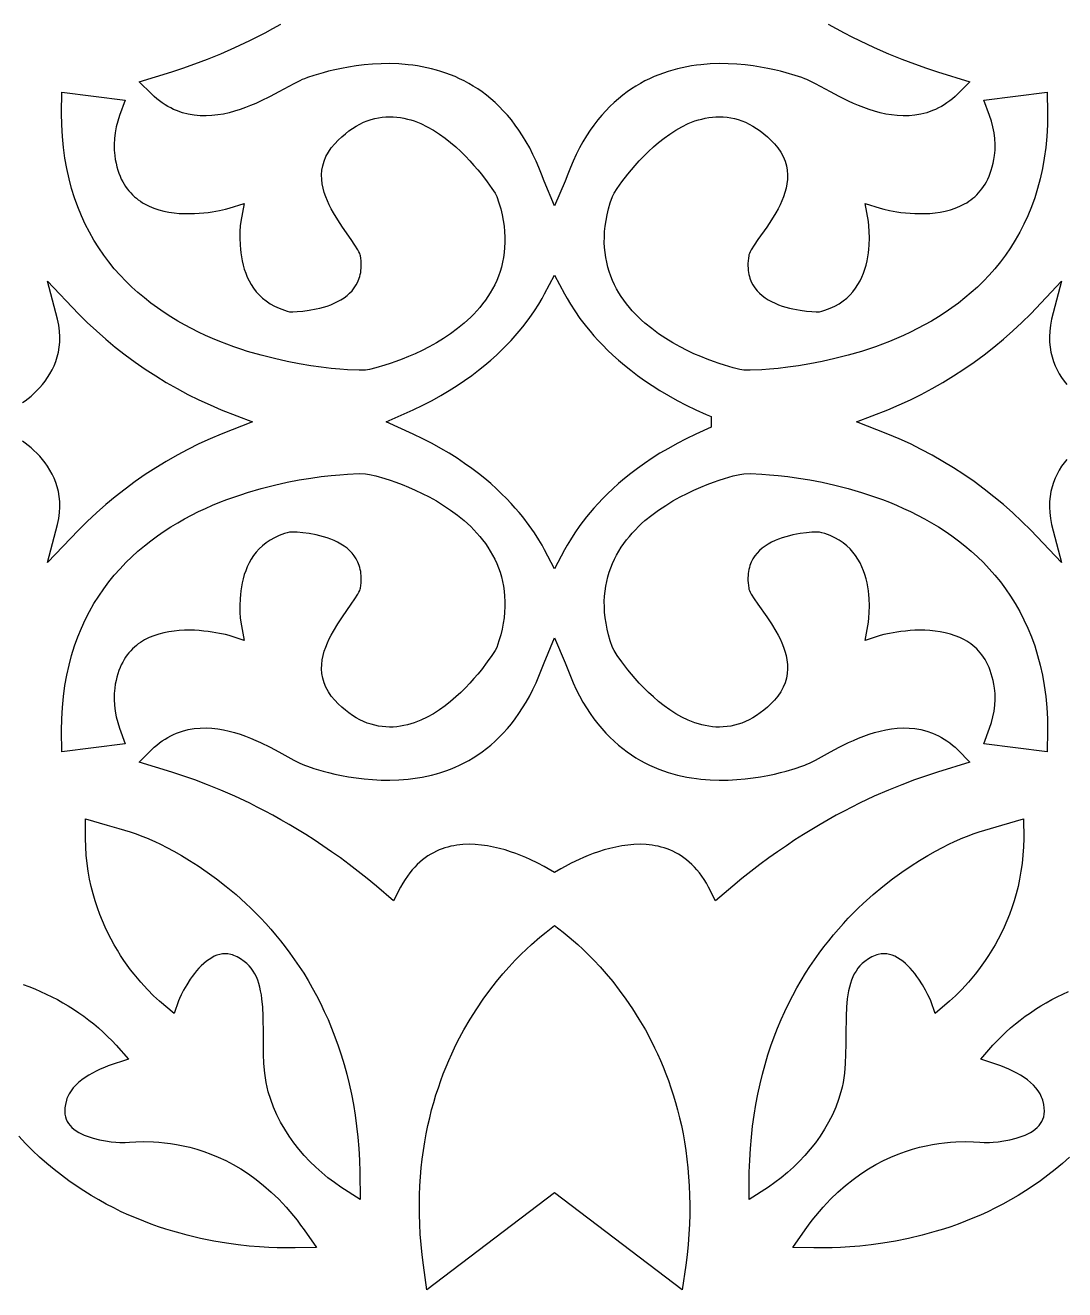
# Model space of a CAD drawing. Extents: x -600 to 600, y -1000 to 1000.
# Drawn here: x -221.3 to -95.9, y -572.3 to -419.7 of the extents above; entities that cross this region are included whole.
import ezdxf

# ---------------------------------------------------------------- set-up
doc = ezdxf.new("R2010")
doc.units = 0
doc.layers.add('LAYER_1', color=18, linetype='CONTINUOUS')

msp = doc.modelspace()

# ---------------------------------------------------------------- linework, layer by layer
at = {"layer": 'LAYER_1'}
for points in [[(-124.41, -419.59), (-123.45, -420.13), (-122.49, -420.64), (-121.56, -421.12), (-120.64, -421.57), (-118.86, -422.41), (-117.16, -423.16), (-115.54, -423.81), (-114.01, -424.39), (-112.58, -424.9), (-111.25, -425.34), (-107.32, -426.54), (-108.78, -428.02), (-109.1, -428.32), (-109.43, -428.6), (-109.76, -428.86), (-110.09, -429.1), (-110.43, -429.32), (-110.77, -429.52), (-111.12, -429.71), (-111.47, -429.88), (-111.83, -430.03), (-112.53, -430.28), (-113.24, -430.46), (-113.96, -430.58), (-114.67, -430.65), (-115.38, -430.66), (-116.09, -430.63), (-116.79, -430.55), (-117.48, -430.44), (-118.16, -430.29), (-118.83, -430.11), (-119.48, -429.9), (-120.13, -429.67), (-120.76, -429.43), (-121.37, -429.17), (-121.97, -428.9), (-123.1, -428.34), (-124.16, -427.78), (-125.97, -426.8), (-126.69, -426.43), (-126.99, -426.29), (-127.25, -426.18), (-127.62, -426.05), (-128.39, -425.79), (-129.5, -425.46), (-130.17, -425.28), (-130.91, -425.1), (-131.71, -424.93), (-132.58, -424.77), (-133.49, -424.63), (-134.45, -424.51), (-135.46, -424.42), (-136.5, -424.37), (-137.57, -424.36), (-138.66, -424.4), (-139.78, -424.49), (-140.33, -424.55), (-140.9, -424.64), (-141.46, -424.73), (-142.03, -424.85), (-142.6, -424.98), (-143.16, -425.13), (-143.73, -425.3), (-144.29, -425.49), (-144.86, -425.7), (-145.42, -425.92), (-145.97, -426.18), (-146.53, -426.45), (-147.08, -426.75), (-147.62, -427.07), (-148.16, -427.41), (-148.69, -427.78), (-149.22, -428.18), (-149.74, -428.6), (-150.25, -429.05), (-150.75, -429.54), (-151.25, -430.05), (-151.74, -430.59), (-152.21, -431.16), (-152.68, -431.77), (-153.13, -432.4), (-153.58, -433.08), (-154.01, -433.79), (-154.42, -434.53), (-154.83, -435.31), (-155.21, -436.13), (-155.53, -436.89), (-155.84, -437.69), (-156.16, -438.53), (-157.43, -441.53), (-158.71, -438.53), (-159.03, -437.69), (-159.33, -436.89), (-159.65, -436.13), (-160.04, -435.31), (-160.44, -434.53), (-160.86, -433.79), (-161.29, -433.08), (-161.73, -432.4), (-162.19, -431.77), (-162.65, -431.16), (-163.13, -430.59), (-163.62, -430.05), (-164.11, -429.54), (-164.62, -429.05), (-165.13, -428.6), (-165.65, -428.18), (-166.17, -427.78), (-166.71, -427.41), (-167.25, -427.07), (-167.79, -426.75), (-168.34, -426.45), (-168.89, -426.18), (-169.45, -425.92), (-170.01, -425.7), (-170.57, -425.49), (-171.14, -425.3), (-171.7, -425.13), (-172.27, -424.98), (-172.84, -424.85), (-173.4, -424.73), (-173.97, -424.64), (-174.53, -424.55), (-175.09, -424.49), (-176.21, -424.4), (-177.3, -424.36), (-178.37, -424.37), (-179.41, -424.42), (-180.41, -424.51), (-181.38, -424.63), (-182.29, -424.77), (-183.15, -424.93), (-183.96, -425.1), (-184.7, -425.28), (-185.37, -425.46), (-186.48, -425.79), (-187.25, -426.05), (-187.61, -426.18), (-187.88, -426.29), (-188.17, -426.43), (-188.9, -426.8), (-190.71, -427.78), (-191.76, -428.34), (-192.9, -428.9), (-193.5, -429.17), (-194.11, -429.43), (-194.74, -429.67), (-195.38, -429.9), (-196.04, -430.11), (-196.71, -430.29), (-197.39, -430.44), (-198.08, -430.55), (-198.78, -430.63), (-199.48, -430.66), (-200.19, -430.65), (-200.91, -430.58), (-201.63, -430.46), (-202.34, -430.28), (-203.04, -430.03), (-203.4, -429.88), (-203.75, -429.71), (-204.09, -429.52), (-204.44, -429.32), (-204.78, -429.1), (-205.11, -428.86), (-205.44, -428.6), (-205.76, -428.32), (-206.08, -428.02), (-207.55, -426.54), (-203.61, -425.34), (-202.29, -424.9), (-200.85, -424.39), (-199.33, -423.81), (-197.71, -423.16), (-196.01, -422.41), (-194.22, -421.57), (-193.31, -421.12), (-192.37, -420.64), (-191.42, -420.13), (-190.45, -419.59)], [(-221.63, -465.26), (-221.3, -465.02), (-220.95, -464.75), (-220.6, -464.46), (-220.25, -464.14), (-219.9, -463.8), (-219.56, -463.44), (-219.23, -463.06), (-218.91, -462.65), (-218.61, -462.22), (-218.32, -461.77), (-218.06, -461.3), (-217.83, -460.8), (-217.63, -460.28), (-217.45, -459.74), (-217.31, -459.17), (-217.21, -458.58), (-217.15, -457.96), (-217.14, -457.31), (-217.17, -456.64), (-217.26, -455.93), (-217.4, -455.19), (-218.61, -450.62), (-214.88, -454.53), (-213.82, -455.59), (-212.72, -456.61), (-211.59, -457.6), (-210.44, -458.56), (-209.26, -459.48), (-208.05, -460.37), (-206.82, -461.23), (-205.56, -462.04), (-204.29, -462.82), (-202.99, -463.56), (-201.68, -464.26), (-200.35, -464.92), (-199.01, -465.54), (-197.65, -466.11), (-193.87, -467.58), (-197.65, -469.05), (-199.01, -469.62), (-200.35, -470.24), (-201.68, -470.9), (-202.99, -471.6), (-204.29, -472.34), (-205.56, -473.12), (-206.82, -473.94), (-208.05, -474.79), (-209.26, -475.68), (-210.44, -476.61), (-211.59, -477.56), (-212.72, -478.55), (-213.82, -479.58), (-214.88, -480.63), (-218.61, -484.54), (-217.4, -479.97), (-217.26, -479.24), (-217.17, -478.53), (-217.14, -477.85), (-217.15, -477.2), (-217.21, -476.58), (-217.31, -475.99), (-217.45, -475.42), (-217.63, -474.88), (-217.83, -474.36), (-218.06, -473.87), (-218.32, -473.39), (-218.61, -472.94), (-218.91, -472.51), (-219.23, -472.11), (-219.56, -471.72), (-219.9, -471.36), (-220.25, -471.02), (-220.6, -470.71), (-220.95, -470.41), (-221.3, -470.14), (-221.63, -469.9)], [(-95.64, -472.11), (-95.96, -472.51), (-96.26, -472.94), (-96.54, -473.39), (-96.8, -473.87), (-97.04, -474.36), (-97.24, -474.88), (-97.41, -475.42), (-97.55, -475.99), (-97.65, -476.58), (-97.71, -477.2), (-97.73, -477.85), (-97.69, -478.53), (-97.61, -479.24), (-97.46, -479.97), (-96.26, -484.54), (-99.98, -480.63), (-101.05, -479.58), (-102.15, -478.55), (-103.27, -477.56), (-104.43, -476.61), (-105.61, -475.68), (-106.82, -474.79), (-108.05, -473.94), (-109.3, -473.12), (-110.58, -472.34), (-111.87, -471.6), (-113.19, -470.9), (-114.51, -470.24), (-115.86, -469.62), (-117.21, -469.05), (-120.99, -467.58), (-117.21, -466.11), (-115.86, -465.54), (-114.51, -464.92), (-113.19, -464.26), (-111.87, -463.56), (-110.58, -462.82), (-109.3, -462.04), (-108.05, -461.23), (-106.82, -460.37), (-105.61, -459.48), (-104.43, -458.56), (-103.27, -457.6), (-102.15, -456.61), (-101.05, -455.59), (-99.98, -454.53), (-96.26, -450.62), (-97.46, -455.19), (-97.61, -455.93), (-97.69, -456.64), (-97.73, -457.31), (-97.71, -457.96), (-97.65, -458.58), (-97.55, -459.17), (-97.41, -459.74), (-97.24, -460.28), (-97.04, -460.8), (-96.8, -461.3), (-96.54, -461.77), (-96.26, -462.22), (-95.96, -462.65), (-95.64, -463.06)], [(-221.57, -535.45), (-220.86, -535.71), (-220.16, -535.99), (-219.46, -536.28), (-218.77, -536.6), (-218.09, -536.93), (-217.42, -537.28), (-216.76, -537.65), (-216.11, -538.03), (-215.47, -538.44), (-214.84, -538.86), (-214.22, -539.29), (-213.62, -539.75), (-213.03, -540.21), (-212.46, -540.7), (-211.9, -541.2), (-211.36, -541.72), (-210.83, -542.25), (-210.32, -542.79), (-208.86, -544.47), (-211.28, -545.28), (-211.76, -545.46), (-212.25, -545.67), (-212.73, -545.89), (-213.2, -546.13), (-213.65, -546.39), (-214.08, -546.66), (-214.48, -546.95), (-214.86, -547.26), (-215.2, -547.59), (-215.51, -547.92), (-215.78, -548.28), (-216.01, -548.64), (-216.2, -549.04), (-216.27, -549.22), (-216.33, -549.42), (-216.46, -549.91), (-216.52, -550.35), (-216.54, -550.74), (-216.51, -551.1), (-216.45, -551.42), (-216.35, -551.71), (-216.23, -551.98), (-216.07, -552.23), (-215.89, -552.47), (-215.67, -552.69), (-215.43, -552.9), (-215.15, -553.1), (-214.85, -553.29), (-214.53, -553.46), (-214.19, -553.62), (-213.84, -553.76), (-213.47, -553.89), (-213.11, -554), (-212.35, -554.19), (-211.62, -554.32), (-210.95, -554.42), (-210.37, -554.48), (-209.9, -554.51), (-209.46, -554.52), (-209.24, -554.51), (-208.73, -554.47), (-207.96, -554.42), (-206.99, -554.4), (-205.83, -554.43), (-205.18, -554.47), (-204.5, -554.54), (-203.79, -554.63), (-203.04, -554.75), (-202.26, -554.9), (-201.45, -555.09), (-200.62, -555.32), (-199.77, -555.59), (-198.9, -555.91), (-198.02, -556.28), (-197.12, -556.7), (-196.21, -557.17), (-195.29, -557.71), (-194.37, -558.3), (-193.45, -558.97), (-192.54, -559.7), (-191.62, -560.5), (-190.72, -561.37), (-190.27, -561.84), (-189.82, -562.32), (-189.38, -562.83), (-188.94, -563.36), (-188.51, -563.9), (-188.08, -564.47), (-187.65, -565.06), (-186.18, -567.2), (-188.72, -567.24), (-190.03, -567.24), (-190.91, -567.23), (-191.91, -567.19), (-193.04, -567.12), (-194.28, -567.01), (-195.61, -566.87), (-197.04, -566.67), (-198.55, -566.41), (-200.14, -566.09), (-201.78, -565.7), (-202.63, -565.47), (-203.48, -565.23), (-204.35, -564.96), (-205.22, -564.67), (-206.11, -564.36), (-207, -564.02), (-207.9, -563.66), (-208.8, -563.27), (-209.71, -562.86), (-210.62, -562.41), (-211.53, -561.94), (-212.44, -561.44), (-213.35, -560.91), (-214.25, -560.35), (-215.16, -559.75), (-216.05, -559.13), (-216.94, -558.47), (-217.83, -557.77), (-218.7, -557.04), (-219.57, -556.27), (-220.42, -555.46), (-221.26, -554.62), (-222.09, -553.74)], [(-95.3, -556.27), (-96.16, -557.04), (-97.04, -557.77), (-97.92, -558.47), (-98.81, -559.13), (-99.71, -559.75), (-100.61, -560.35), (-101.52, -560.91), (-102.43, -561.44), (-103.34, -561.94), (-104.25, -562.41), (-105.16, -562.86), (-106.06, -563.27), (-106.97, -563.66), (-107.87, -564.02), (-108.76, -564.36), (-109.64, -564.67), (-110.52, -564.96), (-111.39, -565.23), (-112.24, -565.47), (-113.09, -565.7), (-114.73, -566.09), (-116.31, -566.41), (-117.82, -566.67), (-119.25, -566.87), (-120.59, -567.01), (-121.83, -567.12), (-122.95, -567.19), (-123.96, -567.23), (-124.84, -567.24), (-126.15, -567.24), (-128.68, -567.2), (-127.21, -565.06), (-126.79, -564.47), (-126.36, -563.9), (-125.92, -563.36), (-125.48, -562.83), (-125.04, -562.32), (-124.6, -561.84), (-124.14, -561.37), (-123.24, -560.5), (-122.33, -559.7), (-121.41, -558.97), (-120.49, -558.3), (-119.57, -557.71), (-118.66, -557.17), (-117.75, -556.7), (-116.85, -556.28), (-115.97, -555.91), (-115.1, -555.59), (-114.25, -555.32), (-113.42, -555.09), (-112.61, -554.9), (-111.83, -554.75), (-111.08, -554.63), (-110.37, -554.54), (-109.68, -554.47), (-109.03, -554.43), (-107.88, -554.4), (-106.9, -554.42), (-106.14, -554.47), (-105.62, -554.51), (-105.41, -554.52), (-104.96, -554.51), (-104.5, -554.48), (-103.91, -554.42), (-103.24, -554.32), (-102.52, -554.19), (-101.76, -554), (-101.4, -553.89), (-101.03, -553.76), (-100.67, -553.62), (-100.33, -553.46), (-100.01, -553.29), (-99.71, -553.1), (-99.44, -552.9), (-99.19, -552.69), (-98.98, -552.47), (-98.79, -552.23), (-98.64, -551.98), (-98.51, -551.71), (-98.42, -551.42), (-98.36, -551.1), (-98.33, -550.74), (-98.35, -550.35), (-98.41, -549.91), (-98.53, -549.42), (-98.6, -549.22), (-98.67, -549.04), (-98.86, -548.64), (-99.09, -548.28), (-99.36, -547.92), (-99.66, -547.59), (-100.01, -547.26), (-100.38, -546.95), (-100.79, -546.66), (-101.22, -546.39), (-101.67, -546.13), (-102.14, -545.89), (-102.62, -545.67), (-103.11, -545.46), (-103.59, -545.28), (-106.01, -544.47), (-104.54, -542.79), (-104.04, -542.25), (-103.51, -541.72), (-102.97, -541.2), (-102.41, -540.7), (-101.84, -540.21), (-101.25, -539.75), (-100.65, -539.29), (-100.03, -538.86), (-99.4, -538.44), (-98.76, -538.03), (-98.11, -537.65), (-97.45, -537.28), (-96.78, -536.93), (-96.1, -536.6), (-95.41, -536.28)]]:
    msp.add_lwpolyline(points, dxfattribs=at)
for points in [[(-213.02, -445.66), (-213.56, -444.71), (-214.06, -443.73), (-214.53, -442.71), (-214.96, -441.65), (-215.36, -440.55), (-215.71, -439.41), (-216.02, -438.24), (-216.29, -437.02), (-216.51, -435.77), (-216.69, -434.48), (-216.82, -433.14), (-216.89, -431.76), (-216.92, -430.34), (-216.87, -427.79), (-209.23, -428.76), (-209.93, -430.63), (-210.15, -431.31), (-210.32, -432), (-210.46, -432.7), (-210.55, -433.4), (-210.59, -434.1), (-210.58, -434.8), (-210.55, -435.13), (-210.51, -435.46), (-210.44, -435.93), (-210.35, -436.37), (-210.25, -436.8), (-210.13, -437.2), (-210, -437.58), (-209.86, -437.94), (-209.71, -438.28), (-209.54, -438.6), (-209.37, -438.91), (-209.19, -439.19), (-208.99, -439.47), (-208.79, -439.72), (-208.58, -439.96), (-208.36, -440.19), (-208.14, -440.41), (-207.9, -440.61), (-207.66, -440.8), (-207.41, -440.97), (-207.15, -441.14), (-206.9, -441.28), (-206.34, -441.56), (-205.77, -441.8), (-205.18, -441.99), (-204.58, -442.15), (-203.96, -442.27), (-203.34, -442.36), (-202.72, -442.42), (-202.1, -442.45), (-201.49, -442.45), (-200.89, -442.44), (-200.31, -442.41), (-199.76, -442.36), (-199.23, -442.3), (-198.74, -442.23), (-197.85, -442.07), (-197.16, -441.92), (-196.7, -441.8), (-194.9, -441.23), (-195.3, -443.42), (-195.36, -443.93), (-195.4, -444.6), (-195.42, -445.39), (-195.39, -446.27), (-195.35, -446.73), (-195.3, -447.2), (-195.22, -447.68), (-195.13, -448.17), (-195.01, -448.66), (-194.87, -449.15), (-194.7, -449.63), (-194.51, -450.11), (-194.29, -450.57), (-194.03, -451.02), (-193.75, -451.46), (-193.43, -451.87), (-193.07, -452.27), (-192.68, -452.64), (-192.25, -452.99), (-191.77, -453.32), (-191.24, -453.61), (-190.66, -453.88), (-190.02, -454.11), (-189.7, -454.21), (-189.41, -454.29), (-189.34, -454.29), (-189.01, -454.29), (-188.48, -454.27), (-187.82, -454.22), (-187.04, -454.11), (-186.2, -453.96), (-185.77, -453.85), (-185.33, -453.73), (-184.89, -453.6), (-184.45, -453.44), (-184.03, -453.26), (-183.61, -453.06), (-183.21, -452.84), (-182.84, -452.6), (-182.48, -452.34), (-182.16, -452.05), (-181.86, -451.75), (-181.6, -451.41), (-181.36, -451.06), (-181.17, -450.67), (-181, -450.24), (-180.94, -450.03), (-180.88, -449.8), (-180.83, -449.55), (-180.8, -449.3), (-180.77, -449.03), (-180.76, -448.75), (-180.77, -448.46), (-180.78, -448.16), (-180.81, -447.84), (-180.86, -447.54), (-180.89, -447.41), (-180.94, -447.25), (-181.04, -447.05), (-181.16, -446.81), (-181.52, -446.24), (-181.97, -445.58), (-183.04, -444.07), (-183.6, -443.22), (-184.13, -442.34), (-184.39, -441.87), (-184.63, -441.4), (-184.85, -440.91), (-185.05, -440.42), (-185.22, -439.91), (-185.36, -439.39), (-185.46, -438.87), (-185.53, -438.33), (-185.54, -437.78), (-185.5, -437.23), (-185.4, -436.67), (-185.25, -436.12), (-185.02, -435.57), (-184.73, -435.04), (-184.38, -434.52), (-183.96, -434.02), (-183.53, -433.58), (-183.11, -433.18), (-182.68, -432.81), (-182.25, -432.47), (-181.81, -432.17), (-181.37, -431.89), (-180.93, -431.65), (-180.48, -431.44), (-180.03, -431.26), (-179.58, -431.1), (-179.13, -430.98), (-178.68, -430.89), (-178.24, -430.82), (-177.79, -430.78), (-177.35, -430.76), (-176.91, -430.77), (-176.47, -430.81), (-176.04, -430.86), (-175.61, -430.94), (-175.19, -431.04), (-174.78, -431.15), (-174.37, -431.28), (-173.97, -431.43), (-173.56, -431.6), (-172.8, -431.97), (-172.05, -432.39), (-171.34, -432.85), (-170.65, -433.34), (-169.98, -433.86), (-169.35, -434.4), (-168.75, -434.96), (-168.19, -435.52), (-167.65, -436.08), (-167.16, -436.63), (-166.69, -437.16), (-166.27, -437.69), (-165.55, -438.63), (-164.99, -439.41), (-164.62, -440), (-164.41, -440.38), (-164.15, -441.17), (-163.94, -441.89), (-163.77, -442.59), (-163.64, -443.29), (-163.53, -443.96), (-163.47, -444.63), (-163.43, -445.28), (-163.43, -445.92), (-163.46, -446.54), (-163.51, -447.15), (-163.6, -447.75), (-163.71, -448.33), (-163.85, -448.9), (-164.02, -449.45), (-164.21, -449.99), (-164.42, -450.52), (-164.66, -451.03), (-164.91, -451.52), (-165.19, -452), (-165.48, -452.46), (-165.79, -452.91), (-166.12, -453.35), (-166.46, -453.77), (-166.81, -454.18), (-167.18, -454.57), (-167.55, -454.95), (-167.94, -455.31), (-168.34, -455.67), (-169.15, -456.33), (-169.99, -456.95), (-170.84, -457.52), (-171.7, -458.04), (-172.56, -458.52), (-173.42, -458.95), (-174.25, -459.35), (-175.06, -459.7), (-175.84, -460.02), (-176.59, -460.3), (-177.28, -460.54), (-177.92, -460.75), (-179, -461.06), (-179.78, -461.25), (-180.26, -461.34), (-181.03, -461.34), (-182.42, -461.28), (-183.35, -461.22), (-184.4, -461.12), (-185.58, -460.98), (-186.86, -460.8), (-188.24, -460.58), (-189.71, -460.29), (-191.24, -459.95), (-192.83, -459.55), (-194.47, -459.07), (-195.31, -458.8), (-196.14, -458.51), (-196.99, -458.21), (-197.84, -457.88), (-198.69, -457.53), (-199.54, -457.15), (-200.38, -456.76), (-201.23, -456.33), (-202.07, -455.89), (-202.91, -455.41), (-203.73, -454.91), (-204.55, -454.39), (-205.36, -453.83), (-206.15, -453.25), (-206.93, -452.63), (-207.7, -451.99), (-208.44, -451.31), (-209.17, -450.61), (-209.87, -449.87), (-210.56, -449.1), (-211.21, -448.29), (-211.84, -447.45), (-212.44, -446.57)], [(-97.99, -427.79), (-97.95, -430.34), (-97.97, -431.76), (-98.05, -433.14), (-98.18, -434.48), (-98.35, -435.77), (-98.58, -437.02), (-98.84, -438.24), (-99.15, -439.41), (-99.51, -440.55), (-99.9, -441.65), (-100.34, -442.71), (-100.81, -443.73), (-101.31, -444.71), (-101.85, -445.66), (-102.42, -446.57), (-103.02, -447.45), (-103.65, -448.29), (-104.31, -449.1), (-104.99, -449.87), (-105.7, -450.61), (-106.42, -451.31), (-107.17, -451.99), (-107.93, -452.63), (-108.71, -453.25), (-109.51, -453.83), (-110.32, -454.39), (-111.13, -454.91), (-111.96, -455.41), (-112.8, -455.89), (-113.64, -456.33), (-114.48, -456.76), (-115.33, -457.15), (-116.18, -457.53), (-117.03, -457.88), (-117.88, -458.21), (-118.72, -458.51), (-119.56, -458.8), (-120.4, -459.07), (-122.03, -459.55), (-123.62, -459.95), (-125.16, -460.29), (-126.62, -460.58), (-128, -460.8), (-129.29, -460.98), (-130.46, -461.12), (-131.52, -461.22), (-132.44, -461.28), (-133.83, -461.34), (-134.61, -461.34), (-135.08, -461.25), (-135.87, -461.06), (-136.94, -460.75), (-137.59, -460.54), (-138.28, -460.3), (-139.02, -460.02), (-139.8, -459.7), (-140.62, -459.35), (-141.45, -458.95), (-142.3, -458.52), (-143.16, -458.04), (-144.02, -457.52), (-144.88, -456.95), (-145.72, -456.33), (-146.53, -455.67), (-146.93, -455.31), (-147.31, -454.95), (-147.69, -454.57), (-148.06, -454.18), (-148.41, -453.77), (-148.75, -453.35), (-149.08, -452.91), (-149.39, -452.46), (-149.68, -452), (-149.95, -451.52), (-150.21, -451.03), (-150.45, -450.52), (-150.66, -449.99), (-150.85, -449.45), (-151.01, -448.9), (-151.15, -448.33), (-151.27, -447.75), (-151.35, -447.15), (-151.41, -446.54), (-151.44, -445.92), (-151.43, -445.28), (-151.4, -444.63), (-151.33, -443.96), (-151.23, -443.29), (-151.1, -442.59), (-150.93, -441.89), (-150.72, -441.17), (-150.46, -440.38), (-150.25, -440), (-149.87, -439.41), (-149.32, -438.63), (-148.6, -437.69), (-148.17, -437.16), (-147.71, -436.63), (-147.21, -436.08), (-146.68, -435.52), (-146.11, -434.96), (-145.51, -434.4), (-144.88, -433.86), (-144.22, -433.34), (-143.53, -432.85), (-142.81, -432.39), (-142.07, -431.97), (-141.3, -431.6), (-140.9, -431.43), (-140.5, -431.28), (-140.09, -431.15), (-139.67, -431.04), (-139.25, -430.94), (-138.83, -430.86), (-138.4, -430.81), (-137.96, -430.77), (-137.52, -430.76), (-137.08, -430.78), (-136.63, -430.82), (-136.18, -430.89), (-135.73, -430.98), (-135.28, -431.1), (-134.83, -431.26), (-134.39, -431.44), (-133.94, -431.65), (-133.5, -431.89), (-133.06, -432.17), (-132.62, -432.47), (-132.19, -432.81), (-131.76, -433.18), (-131.33, -433.58), (-130.91, -434.02), (-130.49, -434.52), (-130.13, -435.04), (-129.84, -435.57), (-129.62, -436.12), (-129.46, -436.67), (-129.37, -437.23), (-129.33, -437.78), (-129.34, -438.33), (-129.4, -438.87), (-129.51, -439.39), (-129.64, -439.91), (-129.82, -440.42), (-130.01, -440.91), (-130.23, -441.4), (-130.47, -441.87), (-130.73, -442.34), (-131.27, -443.22), (-131.83, -444.07), (-132.9, -445.58), (-133.35, -446.24), (-133.7, -446.81), (-133.83, -447.05), (-133.92, -447.25), (-133.98, -447.41), (-134.01, -447.54), (-134.05, -447.84), (-134.08, -448.16), (-134.1, -448.46), (-134.1, -448.75), (-134.09, -449.03), (-134.07, -449.3), (-134.03, -449.55), (-133.99, -449.8), (-133.93, -450.03), (-133.87, -450.24), (-133.7, -450.67), (-133.5, -451.06), (-133.27, -451.41), (-133, -451.75), (-132.71, -452.05), (-132.38, -452.34), (-132.03, -452.6), (-131.65, -452.84), (-131.26, -453.06), (-130.84, -453.26), (-130.42, -453.44), (-129.98, -453.6), (-129.54, -453.73), (-129.1, -453.85), (-128.67, -453.96), (-127.82, -454.11), (-127.05, -454.22), (-126.38, -454.27), (-125.86, -454.29), (-125.52, -454.29), (-125.46, -454.29), (-125.17, -454.21), (-124.84, -454.11), (-124.2, -453.88), (-123.63, -453.61), (-123.1, -453.32), (-122.62, -452.99), (-122.19, -452.64), (-121.79, -452.27), (-121.44, -451.87), (-121.12, -451.46), (-120.84, -451.02), (-120.58, -450.57), (-120.36, -450.11), (-120.16, -449.63), (-120, -449.15), (-119.85, -448.66), (-119.74, -448.17), (-119.64, -447.68), (-119.57, -447.2), (-119.51, -446.73), (-119.48, -446.27), (-119.45, -445.39), (-119.46, -444.6), (-119.51, -443.93), (-119.57, -443.42), (-119.97, -441.23), (-118.17, -441.8), (-117.71, -441.92), (-117.02, -442.07), (-116.13, -442.23), (-115.64, -442.3), (-115.11, -442.36), (-114.55, -442.41), (-113.97, -442.44), (-113.38, -442.45), (-112.77, -442.45), (-112.15, -442.42), (-111.52, -442.36), (-110.9, -442.27), (-110.29, -442.15), (-109.68, -441.99), (-109.1, -441.8), (-108.53, -441.56), (-107.97, -441.28), (-107.71, -441.14), (-107.46, -440.97), (-107.21, -440.8), (-106.97, -440.61), (-106.73, -440.41), (-106.5, -440.19), (-106.28, -439.96), (-106.07, -439.72), (-105.87, -439.47), (-105.68, -439.19), (-105.5, -438.91), (-105.32, -438.6), (-105.16, -438.28), (-105.01, -437.94), (-104.87, -437.58), (-104.74, -437.2), (-104.62, -436.8), (-104.52, -436.37), (-104.43, -435.93), (-104.35, -435.46), (-104.31, -435.13), (-104.29, -434.8), (-104.28, -434.1), (-104.32, -433.4), (-104.41, -432.7), (-104.54, -432), (-104.72, -431.31), (-104.94, -430.63), (-105.64, -428.76)], [(-157.43, -449.87), (-156.22, -452.15), (-155.92, -452.69), (-155.52, -453.38), (-155.01, -454.18), (-154.37, -455.1), (-153.6, -456.11), (-153.16, -456.64), (-152.69, -457.19), (-152.18, -457.76), (-151.63, -458.33), (-151.04, -458.92), (-150.4, -459.52), (-149.73, -460.13), (-149.01, -460.74), (-148.25, -461.35), (-147.44, -461.97), (-146.58, -462.58), (-145.68, -463.19), (-144.72, -463.8), (-143.71, -464.39), (-142.65, -464.98), (-141.54, -465.55), (-140.38, -466.12), (-139.14, -466.67), (-138.55, -466.93), (-138.55, -468.23), (-140.38, -469.05), (-141.54, -469.61), (-142.65, -470.18), (-143.71, -470.77), (-144.72, -471.37), (-145.68, -471.97), (-146.58, -472.58), (-147.44, -473.19), (-148.25, -473.81), (-149.01, -474.42), (-149.73, -475.03), (-150.4, -475.64), (-151.04, -476.24), (-151.63, -476.83), (-152.18, -477.41), (-152.69, -477.97), (-153.16, -478.52), (-153.6, -479.05), (-154.37, -480.07), (-155.01, -480.98), (-155.52, -481.79), (-155.92, -482.47), (-156.22, -483.01), (-157.43, -485.3), (-158.65, -483.01), (-158.95, -482.47), (-159.34, -481.79), (-159.86, -480.98), (-160.5, -480.07), (-161.27, -479.05), (-161.7, -478.52), (-162.18, -477.97), (-162.69, -477.41), (-163.24, -476.83), (-163.83, -476.24), (-164.46, -475.64), (-165.14, -475.03), (-165.86, -474.42), (-166.62, -473.81), (-167.43, -473.19), (-168.29, -472.58), (-169.19, -471.97), (-170.15, -471.37), (-171.15, -470.77), (-172.21, -470.18), (-173.32, -469.61), (-174.49, -469.05), (-177.77, -467.58), (-174.49, -466.12), (-173.32, -465.55), (-172.21, -464.98), (-171.15, -464.39), (-170.15, -463.8), (-169.19, -463.19), (-168.29, -462.58), (-167.43, -461.97), (-166.62, -461.35), (-165.86, -460.74), (-165.14, -460.13), (-164.46, -459.52), (-163.83, -458.92), (-163.24, -458.33), (-162.69, -457.76), (-162.18, -457.19), (-161.7, -456.64), (-161.27, -456.11), (-160.5, -455.1), (-159.86, -454.18), (-159.34, -453.38), (-158.95, -452.69), (-158.65, -452.15)], [(-216.87, -507.38), (-216.92, -504.82), (-216.89, -503.4), (-216.82, -502.02), (-216.69, -500.69), (-216.51, -499.39), (-216.29, -498.14), (-216.02, -496.93), (-215.71, -495.75), (-215.36, -494.61), (-214.96, -493.52), (-214.53, -492.46), (-214.06, -491.44), (-213.56, -490.45), (-213.02, -489.5), (-212.44, -488.59), (-211.84, -487.72), (-211.21, -486.87), (-210.56, -486.07), (-209.87, -485.29), (-209.17, -484.56), (-208.44, -483.85), (-207.7, -483.17), (-206.93, -482.53), (-206.15, -481.92), (-205.36, -481.33), (-204.55, -480.78), (-203.73, -480.25), (-202.91, -479.75), (-202.07, -479.28), (-201.23, -478.83), (-200.38, -478.41), (-199.54, -478.01), (-198.69, -477.64), (-197.84, -477.28), (-196.99, -476.96), (-196.14, -476.65), (-195.31, -476.36), (-194.47, -476.09), (-192.83, -475.62), (-191.24, -475.21), (-189.71, -474.87), (-188.24, -474.59), (-186.86, -474.36), (-185.58, -474.18), (-184.4, -474.05), (-183.35, -473.95), (-182.42, -473.88), (-181.03, -473.82), (-180.26, -473.83), (-179.78, -473.91), (-179, -474.1), (-177.92, -474.42), (-177.28, -474.63), (-176.59, -474.87), (-175.84, -475.15), (-175.06, -475.46), (-174.25, -475.81), (-173.42, -476.21), (-172.56, -476.64), (-171.7, -477.12), (-170.84, -477.65), (-169.99, -478.21), (-169.15, -478.83), (-168.34, -479.49), (-167.94, -479.85), (-167.55, -480.22), (-167.18, -480.59), (-166.81, -480.99), (-166.46, -481.39), (-166.12, -481.82), (-165.79, -482.25), (-165.48, -482.7), (-165.19, -483.16), (-164.91, -483.64), (-164.66, -484.14), (-164.42, -484.65), (-164.21, -485.17), (-164.02, -485.71), (-163.85, -486.26), (-163.71, -486.83), (-163.6, -487.41), (-163.51, -488.01), (-163.46, -488.62), (-163.43, -489.25), (-163.43, -489.88), (-163.47, -490.54), (-163.53, -491.2), (-163.64, -491.88), (-163.77, -492.57), (-163.94, -493.27), (-164.15, -493.99), (-164.41, -494.78), (-164.62, -495.16), (-164.99, -495.75), (-165.55, -496.54), (-166.27, -497.48), (-166.69, -498), (-167.16, -498.54), (-167.65, -499.09), (-168.19, -499.65), (-168.75, -500.21), (-169.35, -500.76), (-169.98, -501.3), (-170.65, -501.82), (-171.34, -502.32), (-172.05, -502.78), (-172.8, -503.2), (-173.56, -503.56), (-173.97, -503.73), (-174.37, -503.88), (-174.78, -504.01), (-175.19, -504.13), (-175.61, -504.22), (-176.04, -504.3), (-176.47, -504.36), (-176.91, -504.39), (-177.35, -504.4), (-177.79, -504.38), (-178.24, -504.34), (-178.68, -504.28), (-179.13, -504.18), (-179.58, -504.06), (-180.03, -503.91), (-180.48, -503.73), (-180.93, -503.51), (-181.37, -503.27), (-181.81, -503), (-182.25, -502.69), (-182.68, -502.36), (-183.11, -501.99), (-183.53, -501.59), (-183.96, -501.14), (-184.38, -500.65), (-184.73, -500.13), (-185.02, -499.59), (-185.25, -499.04), (-185.4, -498.49), (-185.5, -497.94), (-185.54, -497.38), (-185.53, -496.84), (-185.46, -496.3), (-185.36, -495.77), (-185.22, -495.25), (-185.05, -494.74), (-184.85, -494.25), (-184.63, -493.76), (-184.39, -493.29), (-184.13, -492.82), (-183.6, -491.94), (-183.04, -491.1), (-181.97, -489.58), (-181.52, -488.93), (-181.16, -488.35), (-181.04, -488.12), (-180.94, -487.91), (-180.89, -487.76), (-180.86, -487.63), (-180.81, -487.32), (-180.78, -487.01), (-180.77, -486.7), (-180.76, -486.41), (-180.77, -486.13), (-180.8, -485.86), (-180.83, -485.61), (-180.88, -485.37), (-180.94, -485.13), (-181, -484.92), (-181.17, -484.49), (-181.36, -484.11), (-181.6, -483.75), (-181.86, -483.42), (-182.16, -483.11), (-182.48, -482.82), (-182.84, -482.56), (-183.21, -482.32), (-183.61, -482.1), (-184.03, -481.9), (-184.45, -481.72), (-184.89, -481.57), (-185.33, -481.43), (-185.77, -481.31), (-186.2, -481.21), (-187.04, -481.05), (-187.82, -480.95), (-188.48, -480.89), (-189.01, -480.87), (-189.34, -480.87), (-189.41, -480.88), (-189.7, -480.95), (-190.02, -481.05), (-190.66, -481.29), (-191.24, -481.55), (-191.77, -481.85), (-192.25, -482.17), (-192.68, -482.52), (-193.07, -482.89), (-193.43, -483.29), (-193.75, -483.71), (-194.03, -484.14), (-194.29, -484.59), (-194.51, -485.05), (-194.7, -485.53), (-194.87, -486.01), (-195.01, -486.5), (-195.13, -486.99), (-195.22, -487.48), (-195.3, -487.96), (-195.35, -488.44), (-195.39, -488.89), (-195.42, -489.78), (-195.4, -490.56), (-195.36, -491.23), (-195.3, -491.75), (-194.9, -493.94), (-196.7, -493.36), (-197.16, -493.24), (-197.85, -493.09), (-198.74, -492.94), (-199.23, -492.87), (-199.76, -492.81), (-200.31, -492.76), (-200.89, -492.72), (-201.49, -492.71), (-202.1, -492.72), (-202.72, -492.75), (-203.34, -492.81), (-203.96, -492.9), (-204.58, -493.02), (-205.18, -493.17), (-205.77, -493.37), (-206.34, -493.6), (-206.9, -493.88), (-207.15, -494.03), (-207.41, -494.19), (-207.66, -494.37), (-207.9, -494.56), (-208.14, -494.76), (-208.36, -494.97), (-208.58, -495.2), (-208.79, -495.44), (-208.99, -495.7), (-209.19, -495.97), (-209.37, -496.26), (-209.54, -496.56), (-209.71, -496.88), (-209.86, -497.23), (-210, -497.59), (-210.13, -497.97), (-210.25, -498.37), (-210.35, -498.79), (-210.44, -499.23), (-210.51, -499.7), (-210.55, -500.04), (-210.58, -500.36), (-210.59, -501.06), (-210.55, -501.76), (-210.46, -502.46), (-210.32, -503.16), (-210.15, -503.85), (-209.93, -504.53), (-209.23, -506.4)], [(-101.85, -489.5), (-101.31, -490.45), (-100.81, -491.44), (-100.34, -492.46), (-99.9, -493.52), (-99.51, -494.61), (-99.15, -495.75), (-98.84, -496.93), (-98.58, -498.14), (-98.35, -499.39), (-98.18, -500.69), (-98.05, -502.02), (-97.97, -503.4), (-97.95, -504.82), (-97.99, -507.38), (-105.64, -506.4), (-104.94, -504.53), (-104.72, -503.85), (-104.54, -503.16), (-104.41, -502.46), (-104.32, -501.76), (-104.28, -501.06), (-104.29, -500.36), (-104.31, -500.04), (-104.35, -499.7), (-104.43, -499.23), (-104.52, -498.79), (-104.62, -498.37), (-104.74, -497.97), (-104.87, -497.59), (-105.01, -497.23), (-105.16, -496.88), (-105.32, -496.56), (-105.5, -496.26), (-105.68, -495.97), (-105.87, -495.7), (-106.07, -495.44), (-106.28, -495.2), (-106.5, -494.97), (-106.73, -494.76), (-106.97, -494.56), (-107.21, -494.37), (-107.46, -494.19), (-107.71, -494.03), (-107.97, -493.88), (-108.53, -493.6), (-109.1, -493.37), (-109.68, -493.17), (-110.29, -493.02), (-110.9, -492.9), (-111.52, -492.81), (-112.15, -492.75), (-112.77, -492.72), (-113.38, -492.71), (-113.97, -492.72), (-114.55, -492.76), (-115.11, -492.81), (-115.64, -492.87), (-116.13, -492.94), (-117.02, -493.09), (-117.71, -493.24), (-118.17, -493.36), (-119.97, -493.94), (-119.57, -491.75), (-119.51, -491.23), (-119.46, -490.56), (-119.45, -489.78), (-119.48, -488.89), (-119.51, -488.44), (-119.57, -487.96), (-119.64, -487.48), (-119.74, -486.99), (-119.85, -486.5), (-120, -486.01), (-120.16, -485.53), (-120.36, -485.05), (-120.58, -484.59), (-120.84, -484.14), (-121.12, -483.71), (-121.44, -483.29), (-121.79, -482.89), (-122.19, -482.52), (-122.62, -482.17), (-123.1, -481.85), (-123.63, -481.55), (-124.2, -481.29), (-124.84, -481.05), (-125.17, -480.95), (-125.46, -480.88), (-125.52, -480.87), (-125.86, -480.87), (-126.38, -480.89), (-127.05, -480.95), (-127.82, -481.05), (-128.67, -481.21), (-129.1, -481.31), (-129.54, -481.43), (-129.98, -481.57), (-130.42, -481.72), (-130.84, -481.9), (-131.26, -482.1), (-131.65, -482.32), (-132.03, -482.56), (-132.38, -482.82), (-132.71, -483.11), (-133, -483.42), (-133.27, -483.75), (-133.5, -484.11), (-133.7, -484.49), (-133.87, -484.92), (-133.93, -485.13), (-133.99, -485.37), (-134.03, -485.61), (-134.07, -485.86), (-134.09, -486.13), (-134.1, -486.41), (-134.1, -486.7), (-134.08, -487.01), (-134.05, -487.32), (-134.01, -487.63), (-133.98, -487.76), (-133.92, -487.91), (-133.83, -488.12), (-133.7, -488.35), (-133.35, -488.93), (-132.9, -489.58), (-131.83, -491.1), (-131.27, -491.94), (-130.73, -492.82), (-130.47, -493.29), (-130.23, -493.76), (-130.01, -494.25), (-129.82, -494.74), (-129.64, -495.25), (-129.51, -495.77), (-129.4, -496.3), (-129.34, -496.84), (-129.33, -497.38), (-129.37, -497.94), (-129.46, -498.49), (-129.62, -499.04), (-129.84, -499.59), (-130.13, -500.13), (-130.49, -500.65), (-130.91, -501.14), (-131.33, -501.59), (-131.76, -501.99), (-132.19, -502.36), (-132.62, -502.69), (-133.06, -503), (-133.5, -503.27), (-133.94, -503.51), (-134.39, -503.73), (-134.83, -503.91), (-135.28, -504.06), (-135.73, -504.18), (-136.18, -504.28), (-136.63, -504.34), (-137.08, -504.38), (-137.52, -504.4), (-137.96, -504.39), (-138.4, -504.36), (-138.83, -504.3), (-139.25, -504.22), (-139.67, -504.13), (-140.09, -504.01), (-140.5, -503.88), (-140.9, -503.73), (-141.3, -503.56), (-142.07, -503.2), (-142.81, -502.78), (-143.53, -502.32), (-144.22, -501.82), (-144.88, -501.3), (-145.51, -500.76), (-146.11, -500.21), (-146.68, -499.65), (-147.21, -499.09), (-147.71, -498.54), (-148.17, -498), (-148.6, -497.48), (-149.32, -496.54), (-149.87, -495.75), (-150.25, -495.16), (-150.46, -494.78), (-150.72, -493.99), (-150.93, -493.27), (-151.1, -492.57), (-151.23, -491.88), (-151.33, -491.2), (-151.4, -490.54), (-151.43, -489.88), (-151.44, -489.25), (-151.41, -488.62), (-151.35, -488.01), (-151.27, -487.41), (-151.15, -486.83), (-151.01, -486.26), (-150.85, -485.71), (-150.66, -485.17), (-150.45, -484.65), (-150.21, -484.14), (-149.95, -483.64), (-149.68, -483.16), (-149.39, -482.7), (-149.08, -482.25), (-148.75, -481.82), (-148.41, -481.39), (-148.06, -480.99), (-147.69, -480.59), (-147.31, -480.22), (-146.93, -479.85), (-146.53, -479.49), (-145.72, -478.83), (-144.88, -478.21), (-144.02, -477.65), (-143.16, -477.12), (-142.3, -476.64), (-141.45, -476.21), (-140.62, -475.81), (-139.8, -475.46), (-139.02, -475.15), (-138.28, -474.87), (-137.59, -474.63), (-136.94, -474.42), (-135.87, -474.1), (-135.08, -473.91), (-134.61, -473.83), (-133.83, -473.82), (-132.44, -473.88), (-131.52, -473.95), (-130.46, -474.05), (-129.29, -474.18), (-128, -474.36), (-126.62, -474.59), (-125.16, -474.87), (-123.62, -475.21), (-122.03, -475.62), (-120.4, -476.09), (-119.56, -476.36), (-118.72, -476.65), (-117.88, -476.96), (-117.03, -477.28), (-116.18, -477.64), (-115.33, -478.01), (-114.48, -478.41), (-113.64, -478.83), (-112.8, -479.28), (-111.96, -479.75), (-111.13, -480.25), (-110.32, -480.78), (-109.51, -481.33), (-108.71, -481.92), (-107.93, -482.53), (-107.17, -483.17), (-106.42, -483.85), (-105.7, -484.56), (-104.99, -485.29), (-104.31, -486.07), (-103.65, -486.87), (-103.02, -487.72), (-102.42, -488.59)], [(-157.43, -493.64), (-156.16, -496.64), (-155.84, -497.47), (-155.53, -498.27), (-155.21, -499.04), (-154.83, -499.85), (-154.42, -500.63), (-154.01, -501.38), (-153.58, -502.09), (-153.13, -502.76), (-152.68, -503.4), (-152.21, -504), (-151.74, -504.58), (-151.25, -505.12), (-150.75, -505.63), (-150.25, -506.11), (-149.74, -506.56), (-149.22, -506.98), (-148.69, -507.38), (-148.16, -507.75), (-147.62, -508.1), (-147.08, -508.42), (-146.53, -508.71), (-145.97, -508.99), (-145.42, -509.24), (-144.86, -509.47), (-144.29, -509.68), (-143.73, -509.86), (-143.16, -510.03), (-142.6, -510.18), (-142.03, -510.32), (-141.46, -510.43), (-140.9, -510.53), (-140.33, -510.61), (-139.78, -510.68), (-138.66, -510.77), (-137.57, -510.8), (-136.5, -510.79), (-135.46, -510.74), (-134.45, -510.65), (-133.49, -510.53), (-132.58, -510.39), (-131.71, -510.23), (-130.91, -510.06), (-130.17, -509.88), (-129.5, -509.71), (-128.39, -509.38), (-127.62, -509.12), (-127.25, -508.98), (-126.99, -508.87), (-126.69, -508.74), (-125.97, -508.37), (-124.16, -507.38), (-123.1, -506.82), (-121.97, -506.27), (-121.37, -506), (-120.76, -505.74), (-120.13, -505.49), (-119.48, -505.26), (-118.83, -505.06), (-118.16, -504.88), (-117.48, -504.73), (-116.79, -504.61), (-116.09, -504.53), (-115.38, -504.5), (-114.67, -504.51), (-113.96, -504.58), (-113.24, -504.7), (-112.53, -504.89), (-111.83, -505.13), (-111.47, -505.29), (-111.12, -505.45), (-110.77, -505.64), (-110.43, -505.84), (-110.09, -506.06), (-109.76, -506.31), (-109.43, -506.56), (-109.1, -506.84), (-108.78, -507.14), (-107.32, -508.62), (-111.25, -509.82), (-112.58, -510.26), (-114.01, -510.77), (-115.54, -511.35), (-117.16, -512.01), (-118.86, -512.75), (-120.64, -513.59), (-121.56, -514.05), (-122.49, -514.53), (-123.45, -515.04), (-124.41, -515.57), (-125.4, -516.14), (-126.4, -516.74), (-127.41, -517.36), (-128.44, -518.02), (-129.47, -518.71), (-130.52, -519.44), (-131.59, -520.19), (-132.66, -520.99), (-133.74, -521.82), (-134.83, -522.68), (-135.93, -523.59), (-138, -525.35), (-138.85, -523.71), (-139.12, -523.24), (-139.39, -522.8), (-139.67, -522.38), (-139.96, -521.99), (-140.26, -521.63), (-140.56, -521.29), (-140.87, -520.97), (-141.18, -520.68), (-141.5, -520.41), (-141.83, -520.17), (-142.15, -519.94), (-142.49, -519.73), (-142.82, -519.55), (-143.16, -519.38), (-143.51, -519.22), (-143.86, -519.09), (-144.21, -518.97), (-144.57, -518.87), (-144.92, -518.78), (-145.29, -518.71), (-145.65, -518.65), (-146.02, -518.6), (-146.38, -518.57), (-147.12, -518.54), (-147.86, -518.57), (-148.6, -518.63), (-149.34, -518.73), (-150.06, -518.87), (-150.77, -519.03), (-151.46, -519.22), (-152.12, -519.43), (-152.76, -519.66), (-153.37, -519.89), (-153.95, -520.13), (-154.48, -520.37), (-155.42, -520.82), (-156.16, -521.22), (-156.67, -521.51), (-157.43, -521.96), (-158.2, -521.51), (-158.71, -521.22), (-159.44, -520.82), (-160.39, -520.37), (-160.92, -520.13), (-161.49, -519.89), (-162.1, -519.66), (-162.74, -519.43), (-163.41, -519.22), (-164.1, -519.03), (-164.81, -518.87), (-165.53, -518.73), (-166.26, -518.63), (-167, -518.57), (-167.74, -518.54), (-168.49, -518.57), (-168.85, -518.6), (-169.22, -518.65), (-169.58, -518.71), (-169.94, -518.78), (-170.3, -518.87), (-170.66, -518.97), (-171.01, -519.09), (-171.36, -519.22), (-171.7, -519.38), (-172.04, -519.55), (-172.38, -519.73), (-172.71, -519.94), (-173.04, -520.17), (-173.36, -520.41), (-173.68, -520.68), (-174, -520.97), (-174.3, -521.29), (-174.61, -521.63), (-174.9, -521.99), (-175.19, -522.38), (-175.48, -522.8), (-175.75, -523.24), (-176.02, -523.71), (-176.86, -525.35), (-178.94, -523.59), (-180.04, -522.68), (-181.13, -521.82), (-182.21, -520.99), (-183.28, -520.19), (-184.34, -519.44), (-185.39, -518.71), (-186.43, -518.02), (-187.46, -517.36), (-188.47, -516.74), (-189.47, -516.14), (-190.45, -515.57), (-191.42, -515.04), (-192.37, -514.53), (-193.31, -514.05), (-194.22, -513.59), (-196.01, -512.75), (-197.71, -512.01), (-199.33, -511.35), (-200.85, -510.77), (-202.29, -510.26), (-203.61, -509.82), (-207.55, -508.62), (-206.08, -507.14), (-205.76, -506.84), (-205.44, -506.56), (-205.11, -506.31), (-204.78, -506.06), (-204.44, -505.84), (-204.09, -505.64), (-203.75, -505.45), (-203.4, -505.29), (-203.04, -505.13), (-202.34, -504.89), (-201.63, -504.7), (-200.91, -504.58), (-200.19, -504.51), (-199.48, -504.5), (-198.78, -504.53), (-198.08, -504.61), (-197.39, -504.73), (-196.71, -504.88), (-196.04, -505.06), (-195.38, -505.26), (-194.74, -505.49), (-194.11, -505.74), (-193.5, -506), (-192.9, -506.27), (-191.76, -506.82), (-190.71, -507.38), (-188.9, -508.37), (-188.17, -508.74), (-187.88, -508.87), (-187.61, -508.98), (-187.25, -509.12), (-186.48, -509.38), (-185.37, -509.71), (-184.7, -509.88), (-183.96, -510.06), (-183.15, -510.23), (-182.29, -510.39), (-181.38, -510.53), (-180.41, -510.65), (-179.41, -510.74), (-178.37, -510.79), (-177.3, -510.8), (-176.21, -510.77), (-175.09, -510.68), (-174.53, -510.61), (-173.97, -510.53), (-173.4, -510.43), (-172.84, -510.32), (-172.27, -510.18), (-171.7, -510.03), (-171.14, -509.86), (-170.57, -509.68), (-170.01, -509.47), (-169.45, -509.24), (-168.89, -508.99), (-168.34, -508.71), (-167.79, -508.42), (-167.25, -508.1), (-166.71, -507.75), (-166.17, -507.38), (-165.65, -506.98), (-165.13, -506.56), (-164.62, -506.11), (-164.11, -505.63), (-163.62, -505.12), (-163.13, -504.58), (-162.65, -504), (-162.19, -503.4), (-161.73, -502.76), (-161.29, -502.09), (-160.86, -501.38), (-160.44, -500.63), (-160.04, -499.85), (-159.65, -499.04), (-159.33, -498.27), (-159.03, -497.47), (-158.71, -496.64)], [(-180.89, -561.38), (-183.23, -559.9), (-184.01, -559.35), (-184.78, -558.77), (-185.53, -558.15), (-186.26, -557.49), (-186.96, -556.8), (-187.64, -556.08), (-188.28, -555.33), (-188.89, -554.55), (-189.47, -553.75), (-190, -552.91), (-190.5, -552.05), (-190.95, -551.17), (-191.35, -550.27), (-191.69, -549.34), (-191.98, -548.4), (-192.12, -547.85), (-192.23, -547.29), (-192.33, -546.72), (-192.4, -546.15), (-192.5, -545), (-192.54, -543.84), (-192.56, -542.67), (-192.57, -541.52), (-192.59, -539.26), (-192.65, -538.2), (-192.75, -537.17), (-192.81, -536.69), (-192.9, -536.22), (-193, -535.77), (-193.12, -535.34), (-193.26, -534.93), (-193.42, -534.54), (-193.6, -534.17), (-193.8, -533.83), (-194.03, -533.5), (-194.28, -533.2), (-194.56, -532.92), (-194.87, -532.66), (-195.32, -532.34), (-195.52, -532.22), (-195.73, -532.11), (-195.93, -532.02), (-196.12, -531.94), (-196.31, -531.88), (-196.48, -531.83), (-196.85, -531.76), (-197.19, -531.74), (-197.52, -531.76), (-197.84, -531.82), (-198.17, -531.92), (-198.49, -532.05), (-198.81, -532.22), (-199.13, -532.42), (-199.45, -532.65), (-199.75, -532.91), (-200.06, -533.19), (-200.35, -533.49), (-200.63, -533.81), (-200.89, -534.14), (-201.15, -534.47), (-201.39, -534.81), (-201.82, -535.49), (-202.19, -536.12), (-202.48, -536.68), (-202.7, -537.14), (-202.82, -537.43), (-203.35, -538.94), (-205.1, -537.46), (-205.81, -536.8), (-206.57, -536.04), (-207.37, -535.17), (-208.17, -534.21), (-208.59, -533.68), (-208.99, -533.13), (-209.4, -532.55), (-209.8, -531.95), (-210.19, -531.32), (-210.57, -530.66), (-210.95, -529.98), (-211.31, -529.28), (-211.66, -528.55), (-211.99, -527.79), (-212.31, -527.01), (-212.6, -526.2), (-212.87, -525.37), (-213.12, -524.52), (-213.35, -523.63), (-213.54, -522.73), (-213.71, -521.8), (-213.84, -520.84), (-213.95, -519.86), (-214.01, -518.86), (-214.04, -517.83), (-214.03, -515.48), (-211.4, -516.24), (-210.03, -516.63), (-208.64, -517.05), (-207.94, -517.28), (-207.25, -517.54), (-206.69, -517.76), (-205.67, -518.21), (-204.99, -518.54), (-204.23, -518.92), (-203.38, -519.37), (-202.46, -519.89), (-201.48, -520.48), (-200.43, -521.15), (-199.34, -521.89), (-198.21, -522.71), (-197.05, -523.62), (-195.87, -524.61), (-194.67, -525.68), (-194.07, -526.26), (-193.47, -526.85), (-192.87, -527.47), (-192.27, -528.11), (-191.68, -528.77), (-191.09, -529.46), (-190.51, -530.17), (-189.93, -530.91), (-189.36, -531.67), (-188.8, -532.46), (-188.25, -533.27), (-187.71, -534.1), (-187.18, -534.97), (-186.67, -535.86), (-186.17, -536.77), (-185.68, -537.72), (-185.22, -538.69), (-184.77, -539.68), (-184.34, -540.71), (-183.93, -541.76), (-183.54, -542.84), (-183.17, -543.95), (-182.83, -545.09), (-182.51, -546.25), (-182.22, -547.45), (-181.95, -548.67), (-181.71, -549.93), (-181.5, -551.21), (-181.32, -552.53), (-181.17, -553.87), (-181.06, -555.24), (-180.97, -556.65), (-180.93, -558.09)], [(-103.47, -516.24), (-100.84, -515.48), (-100.82, -517.83), (-100.85, -518.86), (-100.92, -519.86), (-101.02, -520.84), (-101.16, -521.8), (-101.33, -522.73), (-101.52, -523.63), (-101.74, -524.52), (-101.99, -525.37), (-102.27, -526.2), (-102.56, -527.01), (-102.88, -527.79), (-103.21, -528.55), (-103.56, -529.28), (-103.92, -529.98), (-104.29, -530.66), (-104.68, -531.32), (-105.07, -531.95), (-105.47, -532.55), (-105.87, -533.13), (-106.28, -533.68), (-106.69, -534.21), (-107.5, -535.17), (-108.29, -536.04), (-109.05, -536.8), (-109.77, -537.46), (-111.51, -538.94), (-112.05, -537.43), (-112.17, -537.14), (-112.39, -536.68), (-112.68, -536.12), (-113.04, -535.49), (-113.48, -534.81), (-113.72, -534.47), (-113.97, -534.14), (-114.24, -533.81), (-114.52, -533.49), (-114.81, -533.19), (-115.11, -532.91), (-115.42, -532.65), (-115.74, -532.42), (-116.05, -532.22), (-116.38, -532.05), (-116.7, -531.92), (-117.02, -531.82), (-117.35, -531.76), (-117.68, -531.74), (-118.02, -531.76), (-118.39, -531.83), (-118.56, -531.88), (-118.75, -531.94), (-118.94, -532.02), (-119.14, -532.11), (-119.35, -532.22), (-119.55, -532.34), (-119.99, -532.66), (-120.31, -532.92), (-120.59, -533.2), (-120.84, -533.5), (-121.06, -533.83), (-121.27, -534.17), (-121.45, -534.54), (-121.61, -534.93), (-121.74, -535.34), (-121.87, -535.77), (-121.97, -536.22), (-122.05, -536.69), (-122.12, -537.17), (-122.22, -538.2), (-122.27, -539.26), (-122.3, -541.52), (-122.3, -542.67), (-122.32, -543.84), (-122.37, -545), (-122.47, -546.15), (-122.54, -546.72), (-122.63, -547.29), (-122.75, -547.85), (-122.88, -548.4), (-123.17, -549.34), (-123.52, -550.27), (-123.92, -551.17), (-124.37, -552.05), (-124.86, -552.91), (-125.4, -553.75), (-125.97, -554.55), (-126.59, -555.33), (-127.23, -556.08), (-127.91, -556.8), (-128.61, -557.49), (-129.34, -558.15), (-130.09, -558.77), (-130.85, -559.35), (-131.64, -559.9), (-133.97, -561.38), (-133.94, -558.09), (-133.89, -556.65), (-133.81, -555.24), (-133.69, -553.87), (-133.54, -552.53), (-133.36, -551.21), (-133.15, -549.93), (-132.92, -548.67), (-132.65, -547.45), (-132.36, -546.25), (-132.04, -545.09), (-131.69, -543.95), (-131.33, -542.84), (-130.94, -541.76), (-130.53, -540.71), (-130.1, -539.68), (-129.65, -538.69), (-129.18, -537.72), (-128.7, -536.77), (-128.2, -535.86), (-127.69, -534.97), (-127.16, -534.1), (-126.62, -533.27), (-126.07, -532.46), (-125.51, -531.67), (-124.94, -530.91), (-124.36, -530.17), (-123.78, -529.46), (-123.19, -528.77), (-122.59, -528.11), (-122, -527.47), (-121.4, -526.85), (-120.8, -526.26), (-120.19, -525.68), (-119, -524.61), (-117.82, -523.62), (-116.66, -522.71), (-115.53, -521.89), (-114.43, -521.15), (-113.39, -520.48), (-112.41, -519.89), (-111.49, -519.37), (-110.64, -518.92), (-109.88, -518.54), (-109.2, -518.21), (-108.18, -517.76), (-107.62, -517.54), (-106.92, -517.28), (-106.22, -517.05), (-104.84, -516.63)], [(-141.23, -565.57), (-141.32, -566.8), (-141.45, -568.05), (-141.6, -569.31), (-142.03, -572.27), (-157.43, -560.59), (-172.84, -572.27), (-173.27, -569.31), (-173.42, -568.05), (-173.54, -566.8), (-173.64, -565.57), (-173.7, -564.36), (-173.74, -563.18), (-173.74, -562.02), (-173.73, -560.87), (-173.68, -559.75), (-173.61, -558.65), (-173.52, -557.57), (-173.4, -556.51), (-173.26, -555.47), (-173.1, -554.45), (-172.92, -553.45), (-172.72, -552.48), (-172.5, -551.52), (-172.27, -550.58), (-172.02, -549.67), (-171.75, -548.77), (-171.46, -547.9), (-171.17, -547.05), (-170.86, -546.21), (-170.53, -545.4), (-170.2, -544.61), (-169.85, -543.83), (-169.5, -543.08), (-169.13, -542.34), (-168.39, -540.94), (-167.62, -539.62), (-166.83, -538.37), (-166.04, -537.21), (-165.24, -536.12), (-164.45, -535.11), (-163.67, -534.17), (-162.91, -533.31), (-162.18, -532.53), (-161.49, -531.82), (-160.83, -531.19), (-160.22, -530.63), (-159.2, -529.73), (-158.45, -529.13), (-157.43, -528.32), (-156.41, -529.13), (-155.67, -529.73), (-154.64, -530.63), (-154.03, -531.19), (-153.38, -531.82), (-152.68, -532.53), (-151.95, -533.31), (-151.2, -534.17), (-150.42, -535.11), (-149.63, -536.12), (-148.83, -537.21), (-148.03, -538.37), (-147.25, -539.62), (-146.48, -540.94), (-145.73, -542.34), (-145.37, -543.08), (-145.01, -543.83), (-144.67, -544.61), (-144.33, -545.4), (-144.01, -546.21), (-143.7, -547.05), (-143.4, -547.9), (-143.12, -548.77), (-142.85, -549.67), (-142.6, -550.58), (-142.36, -551.52), (-142.14, -552.48), (-141.94, -553.45), (-141.76, -554.45), (-141.6, -555.47), (-141.47, -556.51), (-141.35, -557.57), (-141.26, -558.65), (-141.19, -559.75), (-141.14, -560.87), (-141.12, -562.02), (-141.13, -563.18), (-141.17, -564.36)]]:
    msp.add_lwpolyline(points, close=True, dxfattribs=at)

doc.saveas('drawing.dxf')
